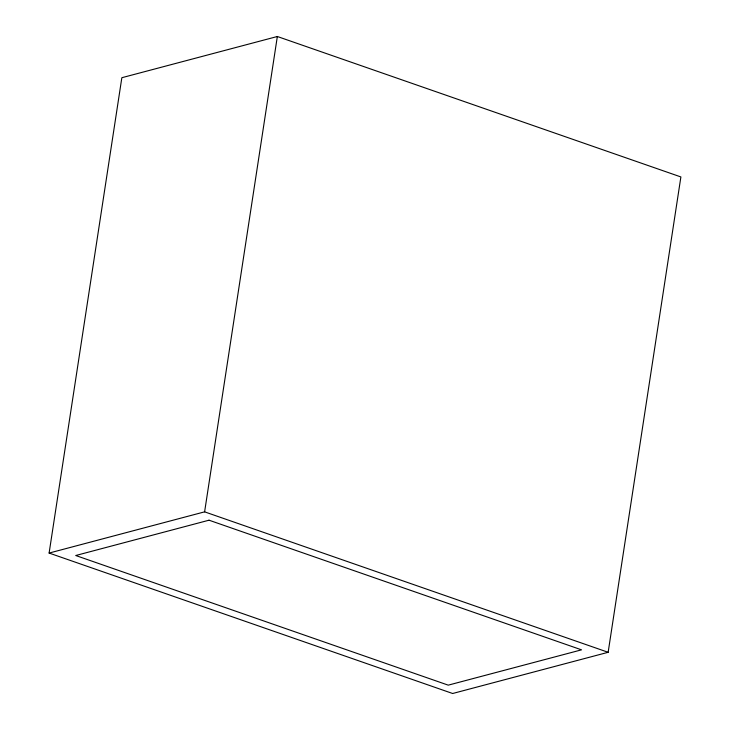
<?xml version="1.0" encoding="UTF-8"?>
<svg xmlns="http://www.w3.org/2000/svg" width="730" height="730" viewBox="0 0 730 730"><rect width="100%" height="100%" fill="white"/><g stroke="black" fill="none" stroke-linecap="round" stroke-linejoin="round"><path stroke-width="1.09" d="M49.111 553.057L121.846 77.709L277.345 36.5L680.889 176.943L608.154 652.292L452.655 693.5L49.111 553.057L204.61 511.849L608.154 652.292M204.61 511.849L277.345 36.5M209.026 520.198L75.737 555.512L448.238 685.151L581.527 649.837L209.026 520.198"/></g></svg>
